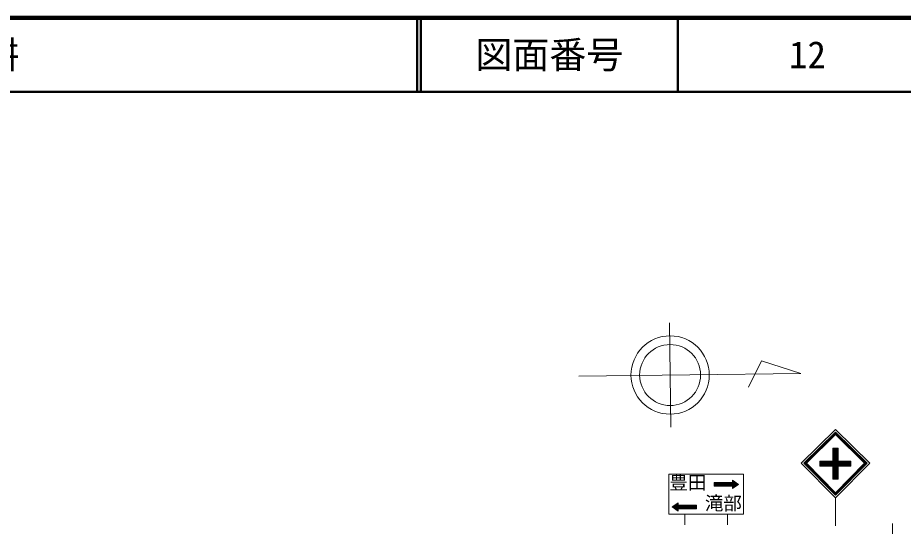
# Model space of a CAD drawing. Units: millimetres, scale not verified. Extents: x 40000 to 680000, y 20000 to 380000.
# Drawn here: x 454792 to 574445, y 311278 to 380000 of the extents above; entities that cross this region are included whole.
import ezdxf
from ezdxf.enums import TextEntityAlignment as Align

# ---------------------------------------------------------------- set-up
doc = ezdxf.new("R2010")
doc.units = ezdxf.units.MM
doc.header["$LTSCALE"] = 1000
for name, color, linetype, lineweight in [('M-STR-HTXT', 7, 'Continuous', 13), ('M-STR-STRC', 7, 'Continuous', 13), ('M-TTL', 2, 'Continuous', 140), ('M-TTL-LINE', 7, 'Continuous', 50)]:
    doc.layers.add(name, color=color, linetype=linetype, lineweight=lineweight)
doc.layers.add('M-TTL-TXT', color=7, linetype='Continuous')
doc.styles.add('ＭＳ ゴシック', font='')
doc.styles.get('ＭＳ ゴシック').set_extended_font_data('MS Gothic')

msp = doc.modelspace()

# ---------------------------------------------------------------- linework, layer by layer
at = {"layer": 'M-STR-HTXT'}
for p, q in [((542854, 338777), (543035, 324660)), ((555274, 333641), (553554, 330089)), ((560590, 331944), (555274, 333641)), ((530592, 331560), (560590, 331944)), ((572995, 311638), (573643, 271152))]:
    msp.add_line(p, q, dxfattribs=at)
for radius in [5294, 4118]:
    msp.add_circle((542944, 331718), radius, dxfattribs=at)
at = {"layer": 'M-STR-STRC'}
for p, q in [((565638, 321840), (564938, 321840)), ((564938, 321840), (564938, 320090)), ((564988, 321840), (564988, 320090)), ((565038, 321840), (565038, 320090)), ((565088, 321840), (565088, 320090)), ((565138, 321840), (565138, 320090)), ((565188, 321840), (565188, 320090)), ((565238, 321840), (565238, 320090)), ((565288, 321840), (565288, 320090)), ((565338, 321840), (565338, 320090)), ((565388, 321840), (565388, 320090)), ((565438, 321840), (565438, 320090)), ((565488, 321840), (565488, 320090)), ((565538, 321840), (565538, 320090)), ((565588, 321840), (565588, 320090)), ((565638, 321840), (565638, 320090)), ((564938, 320090), (563188, 320090)), ((563188, 320090), (563188, 319390)), ((563188, 320040), (567339, 320040)), ((563188, 319990), (567339, 319990)), ((563188, 319940), (567339, 319940)), ((563188, 319890), (567339, 319890)), ((563188, 319840), (567339, 319840)), ((563188, 319790), (567339, 319790)), ((563188, 319740), (567339, 319740)), ((563188, 319690), (567339, 319690)), ((563188, 319640), (567339, 319640)), ((563188, 319590), (567339, 319590)), ((563188, 319540), (567339, 319540)), ((563188, 319490), (567339, 319490)), ((567339, 320090), (565638, 320090)), ((567339, 319390), (567339, 320090)), ((542754, 318328), (542754, 313929)), ((552834, 318328), (542754, 318328)), ((552834, 312928), (552834, 318328)), ((563188, 319440), (567339, 319440)), ((563188, 319390), (564938, 319390)), ((564938, 319390), (564938, 317640)), ((564988, 317640), (564988, 319390)), ((565038, 317640), (565038, 319390)), ((565088, 317640), (565088, 319390)), ((565138, 317640), (565138, 319390)), ((565188, 317640), (565188, 319390)), ((565238, 317640), (565238, 319390)), ((565288, 317640), (565288, 319390)), ((565338, 317640), (565338, 319390)), ((565388, 317640), (565388, 319390)), ((565438, 317640), (565438, 319390)), ((565488, 317640), (565488, 319390)), ((565538, 317640), (565538, 319390)), ((565588, 317640), (565588, 319390)), ((565638, 317640), (565638, 319390)), ((565638, 319390), (567339, 319390)), ((548890, 316695), (548890, 317195)), ((548890, 317195), (551352, 317195)), ((548890, 317145), (551352, 317145)), ((548890, 317095), (551352, 317095)), ((551352, 317195), (551352, 317495)), ((551352, 317495), (552173, 316945)), ((551352, 317435), (552129, 316915)), ((551352, 317374), (552084, 316885)), ((551352, 317314), (552039, 316855)), ((551352, 317254), (551994, 316824)), ((551352, 317194), (551949, 316794)), ((551352, 317134), (551904, 316764)), ((564938, 317640), (565638, 317640)), ((548890, 317045), (551352, 317045)), ((548890, 316995), (551380, 316995)), ((551455, 316945), (548890, 316945)), ((551352, 316895), (548890, 316895)), ((551352, 316845), (548890, 316845)), ((551352, 316795), (548890, 316795)), ((551352, 316745), (548890, 316745)), ((551352, 316695), (548890, 316695)), ((548890, 316695), (551352, 316695)), ((551352, 317074), (551859, 316734)), ((551352, 317013), (551814, 316704)), ((552173, 316945), (551352, 316395)), ((551455, 316945), (551352, 316876)), ((551500, 316915), (551352, 316816)), ((551544, 316885), (551352, 316756)), ((551589, 316855), (551352, 316696)), ((551634, 316824), (551352, 316636)), ((551679, 316794), (551352, 316575)), ((551724, 316764), (551352, 316515)), ((551769, 316734), (551352, 316455)), ((551352, 316395), (551352, 316695)), ((551352, 316695), (551352, 316395)), ((565288, 315105), (565288, 311350)), ((542754, 313924), (542754, 312928)), ((543219, 313891), (544040, 314441)), ((544040, 313341), (543219, 313891)), ((544040, 313401), (543263, 313921)), ((544040, 313461), (543308, 313951)), ((544040, 313521), (543353, 313981)), ((544040, 313581), (543398, 314011)), ((544040, 313641), (543443, 314041)), ((544040, 313702), (543488, 314071)), ((544040, 313762), (543533, 314101)), ((544040, 313822), (543578, 314131)), ((543623, 314101), (544040, 314380)), ((543668, 314071), (544040, 314320)), ((543713, 314041), (544040, 314260)), ((543758, 314011), (544040, 314200)), ((543803, 313981), (544040, 314140)), ((543848, 313951), (544040, 314079)), ((543892, 313921), (544040, 314019)), ((543937, 313891), (544040, 313959)), ((543937, 313891), (546502, 313891)), ((546502, 313841), (544012, 313841)), ((544040, 314441), (544040, 314141)), ((544040, 314141), (544040, 314441)), ((544040, 314141), (546502, 314141)), ((546502, 314141), (544040, 314141)), ((544040, 314091), (546502, 314091)), ((544040, 314041), (546502, 314041)), ((544040, 313991), (546502, 313991)), ((544040, 313941), (546502, 313941)), ((546502, 313791), (544040, 313791)), ((546502, 313741), (544040, 313741)), ((546502, 313691), (544040, 313691)), ((546502, 313641), (544040, 313641)), ((544040, 313641), (544040, 313341)), ((546502, 314141), (546502, 313641)), ((542754, 312928), (552834, 312928)), ((544914, 312928), (544914, 311488)), ((550674, 312928), (550674, 311488))]:
    msp.add_line(p, q, dxfattribs=at)
for points in [[(560659, 319826), (565288, 324360), (569914, 319826), (565288, 315105)], [(569561, 319822), (565288, 315462), (561013, 319822), (565288, 324010)], [(569490, 319821), (565288, 315534), (561084, 319821), (565288, 323940)], [(569419, 319821), (565288, 315605), (561154, 319821), (565288, 323870)], [(569349, 319820), (565288, 315677), (561225, 319820), (565288, 323800)], [(569278, 319819), (565288, 315748), (561296, 319819), (565288, 323730)], [(569200, 319826), (565288, 323660), (561374, 319826), (565288, 315820)]]:
    msp.add_lwpolyline(points, close=True, dxfattribs=at)
at = {"layer": 'M-TTL'}
msp.add_line((680000, 380000), (40000, 380000), dxfattribs=at)
at = {"layer": 'M-TTL-LINE'}
for p, q in [((508747, 380000), (508747, 370000)), ((509247, 380000), (509247, 370000)), ((543997, 380000), (543997, 370000)), ((40000, 370000), (680000, 370000))]:
    msp.add_line(p, q, dxfattribs=at)

# ---------------------------------------------------------------- texts
at = {"layer": 'M-STR-STRC', "style": 'ＭＳ ゴシック'}
for s, p in [('豊田', (545342, 315724)), ('滝部', (550131, 312928))]:
    msp.add_text(s, height=1833, dxfattribs=at).set_placement(p, align=Align.BOTTOM_CENTER)
at = {"layer": 'M-TTL-TXT', "style": 'ＭＳ ゴシック'}
msp.add_text('下関市豊北町大字田耕', height=3666, dxfattribs=at).set_placement((405024, 375000), align=Align.MIDDLE_LEFT)
for s, p in [('図面番号', (526622, 375000)), ('12', (561497, 375000))]:
    msp.add_text(s, height=3666, dxfattribs=at).set_placement(p, align=Align.MIDDLE_CENTER)

doc.saveas('drawing.dxf')
